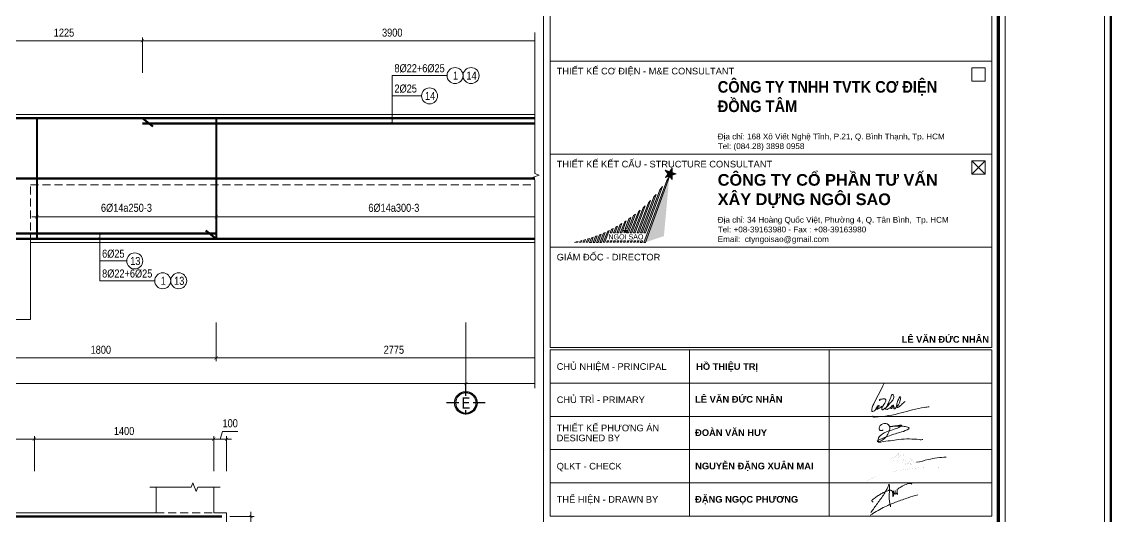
# Model space of a CAD drawing. Header units: millimetres. Extents: x 3014920 to 3563667, y -1638653 to -1356471.
# Drawn here: x 3119547 to 3128014, y -1596636 to -1592776 of the extents above; entities that cross this region are included whole.
import ezdxf
from ezdxf.enums import TextEntityAlignment as Align
from ezdxf.xclip import XClip

# ---------------------------------------------------------------- set-up
doc = ezdxf.new("R2010")
doc.units = ezdxf.units.MM
doc.header["$MEASUREMENT"] = 0
doc.header["$XCLIPFRAME"] = 0
doc.header["$PDMODE"] = 2
doc.linetypes.add('HIDDEN', pattern=[0.375, 0.25, -0.125])
doc.layers.get('0').update_dxf_attribs({"lineweight": 9})
doc.layers.get('Defpoints').update_dxf_attribs({"color": 10, "lineweight": 0})
for name, color, linetype, lineweight in [('2', 2, 'Continuous', 20), ('CDAI', 21, 'Continuous', 40), ('CHG_XX_Khung ten$0$TEXT', 7, 'Continuous', 15), ('CTHEP', 50, 'Continuous', 50), ('DBAO', 90, 'Continuous', 13), ('DGIONG', 130, 'Continuous', 13), ('KTH', 154, 'Continuous', 9), ('Net khuat', 8, 'HIDDEN', 13), ('TEXT', 7, 'Continuous', 15)]:
    doc.layers.add(name, color=color, linetype=linetype, lineweight=lineweight)
doc.layers.add('8', color=8, linetype='Continuous')
doc.layers.add('CHG_XX_Khung ten$0$A1 BORDER$0$DGIONG', color=7, linetype='Continuous', lineweight=13, true_color=0x29ffff)
doc.layers.add('CHG_XX_Khung ten$0$A1 BORDER$0$STICK', color=7, linetype='Continuous', lineweight=9, true_color=0xe60000)
doc.styles.add('CHG_XX_Khung ten$0$A1 BORDER$0$ARIAL', font='arial.ttf')
doc.styles.add('CHG_XX_Khung ten$0$A1 BORDER$0$Arial - Bold', font='arialbd.ttf', dxfattribs={"height": 2.5})
doc.styles.add('CHG_XX_Khung ten$0$A1 BORDER$0$Star-AvoBold', font='VAVOB_0.TTF')
doc.styles.add('CHG_XX_Khung ten$0$Arial - Bold', font='arialbd.ttf')
doc.styles.add('CHG_XX_Khung ten$0$title block pccc$0$ARIAL', font='arial.ttf')
doc.styles.add('CHG_XX_Khung ten$0$title block pccc$0$Arial - Bold', font='arialbd.ttf', dxfattribs={"height": 2.5})
doc.styles.add('HELVECONDENSE', font='VHELVCN_0.TTF')
doc.styles.add('Star-HelCon', font='VHELVCN_0.TTF')
doc.styles.add('TTP-HelCon', font='VHELVCN_0.TTF')
doc.styles.add('VNI-HELVE-CONDENSE', font='VHELVCN_0.TTF')
doc.dimstyles.new('kc-25', dxfattribs={"dimtxt": 62.5, "dimasz": 20, "dimexe": 20, "dimexo": 50, "dimgap": 25, "dimtad": 3, "dimdec": 0, "dimzin": 0, "dimdsep": 46, "dimtxsty": 'VNI-HELVE-CONDENSE', "dimblk": 'DIM', "dimcen": 2.5, "dimclrd": 256, "dimclre": 154, "dimclrt": 7, "dimaunit": 1, "dimadec": 0, "dimazin": 0, "dimtfac": 1, "dimtdec": 0, "dimtix": 1, "dimtmove": 0, "dimatfit": 3, "dimldrblk": 'DOT', "dimfxl": 1, "dimtolj": 1, "dimtzin": 0, "dimarcsym": 0})
doc.dimstyles.new('TTP-25', dxfattribs={"dimscale": 25, "dimtxt": 2.5, "dimasz": 1, "dimexe": 1, "dimexo": 1, "dimgap": 0.09, "dimtad": 0, "dimdec": 4, "dimrnd": 1, "dimzin": 9, "dimdsep": 46, "dimtxsty": 'TTP-HelCon', "dimblk": 'ARCHTICK', "dimcen": 0.09, "dimdle": 1.5, "dimclrd": 256, "dimclre": 256, "dimclrt": 7, "dimadec": 0, "dimazin": 0, "dimtfac": 1, "dimtdec": 4, "dimtmove": 0, "dimatfit": 3, "dimldrblk": 'ARCHTICK', "dimfxl": 1, "dimtvp": 1, "dimtolj": 1, "dimtzin": 0, "dimarcsym": 0})

# ---------------------------------------------------------------- blocks, each defined once
blk = doc.blocks.new('_ArchTick')
at = {"color": 0, "linetype": 'ByBlock', "const_width": 0.15}
blk.add_lwpolyline([(-0.5, -0.5), (0.5, 0.5)], dxfattribs=at)
blk = doc.blocks.new('*D1235')
at = {"layer": 'Defpoints', "color": 0, "transparency": 16777216}
for p in [(62500, 1399), (62400, 1125), (62500, 1125)]:
    blk.add_point(p, dxfattribs=at)
at = {"layer": 'KTH', "lineweight": -2, "transparency": 16777216}
for p, q in [((62450, 1399), (62468.1, 1459.3)), ((62468.1, 1459.3), (62588.8, 1459.3)), ((62362.5, 1399), (62537.5, 1399)), ((62400, 1150), (62400, 1424)), ((62500, 1150), (62500, 1424))]:
    blk.add_line(p, q, dxfattribs=at)
at = {"layer": 'KTH', "lineweight": -2, "transparency": 16777216, "xscale": 25, "yscale": 25, "zscale": 25, "rotation": 180}
blk.add_blockref('_ArchTick', (62400, 1399), dxfattribs=at)
at = {"layer": 'KTH', "lineweight": -2, "transparency": 16777216, "xscale": 25, "yscale": 25, "zscale": 25}
blk.add_blockref('_ArchTick', (62500, 1399), dxfattribs=at)
at = {"layer": 'KTH', "color": 7, "transparency": 16777216, "insert": (62528.4, 1523.1), "char_height": 62.5, "attachment_point": 5, "style": 'TTP-HelCon'}
blk.add_mtext('\\A1;100', dxfattribs=at)
blk = doc.blocks.new('dau truc')
blk.add_circle((0, 0), 180)
at = {"layer": '8'}
for p, q in [((0, 127), (0, 345)), ((-127, 0), (-345, 0)), ((0, -345), (0, -127)), ((345, 0), (127, 0))]:
    blk.add_line(p, q, dxfattribs=at)
blk.add_circle((0, 0), 200, dxfattribs=at)
at = {"layer": 'TEXT', "style": 'HELVECONDENSE'}
blk.add_attdef('A', text='', height=233, dxfattribs=at).set_placement((0, 0), align=Align.MIDDLE)
blk = doc.blocks.new('*D1246')
at = {"layer": 'Defpoints', "color": 0, "transparency": 16777216}
for p in [(39200, -775), (48700, -775), (48700, -1276)]:
    blk.add_point(p, dxfattribs=at)
at = {"layer": 'KTH', "lineweight": -2, "transparency": 16777216}
for p, q in [((39200, -800), (39200, -1301)), ((48700, -800), (48700, -1301)), ((39162.5, -1276), (48737.5, -1276))]:
    blk.add_line(p, q, dxfattribs=at)
at = {"layer": 'KTH', "lineweight": -2, "transparency": 16777216, "xscale": 25, "yscale": 25, "zscale": 25, "rotation": 180}
blk.add_blockref('_ArchTick', (39200, -1276), dxfattribs=at)
at = {"layer": 'KTH', "lineweight": -2, "transparency": 16777216, "xscale": 25, "yscale": 25, "zscale": 25}
blk.add_blockref('_ArchTick', (48700, -1276), dxfattribs=at)
at = {"layer": 'KTH', "color": 7, "transparency": 16777216, "insert": (43950, -1212.2), "char_height": 62.5, "attachment_point": 5, "style": 'TTP-HelCon'}
blk.add_mtext('\\A1;9500', dxfattribs=at)
blk = doc.blocks.new('*D1247')
at = {"layer": 'Defpoints', "color": 0, "transparency": 16777216}
for p in [(48700, -775), (55100, -775), (48700, -1276)]:
    blk.add_point(p, dxfattribs=at)
at = {"layer": 'KTH', "lineweight": -2, "transparency": 16777216}
for p, q in [((48700, -800), (48700, -1301)), ((55100, -800), (55100, -1301)), ((55137.5, -1276), (48662.5, -1276))]:
    blk.add_line(p, q, dxfattribs=at)
at = {"layer": 'KTH', "lineweight": -2, "transparency": 16777216, "xscale": 25, "yscale": 25, "zscale": 25, "rotation": 180}
blk.add_blockref('_ArchTick', (48700, -1276), dxfattribs=at)
at = {"layer": 'KTH', "lineweight": -2, "transparency": 16777216, "xscale": 25, "yscale": 25, "zscale": 25}
blk.add_blockref('_ArchTick', (55100, -1276), dxfattribs=at)
at = {"layer": 'KTH', "color": 7, "transparency": 16777216, "insert": (51900, -1212.2), "char_height": 62.5, "attachment_point": 5, "style": 'TTP-HelCon'}
blk.add_mtext('\\A1;6400', dxfattribs=at)
blk = doc.blocks.new('*D1271')
at = {"layer": 'Defpoints', "color": 0, "transparency": 16777216}
for p in [(44950, 1399), (44950, 1125), (46175, 1125)]:
    blk.add_point(p, dxfattribs=at)
at = {"layer": 'KTH', "lineweight": -2, "transparency": 16777216}
for p, q in [((46212.5, 1399), (44912.5, 1399)), ((44950, 1150), (44950, 1424)), ((46175, 1150), (46175, 1424))]:
    blk.add_line(p, q, dxfattribs=at)
at = {"layer": 'KTH', "lineweight": -2, "transparency": 16777216, "xscale": 25, "yscale": 25, "zscale": 25, "rotation": 180}
blk.add_blockref('_ArchTick', (44950, 1399), dxfattribs=at)
at = {"layer": 'KTH', "lineweight": -2, "transparency": 16777216, "xscale": 25, "yscale": 25, "zscale": 25}
blk.add_blockref('_ArchTick', (46175, 1399), dxfattribs=at)
at = {"layer": 'KTH', "color": 7, "transparency": 16777216, "insert": (45562.5, 1462.8), "char_height": 62.5, "attachment_point": 5, "style": 'TTP-HelCon'}
blk.add_mtext('\\A1;1225', dxfattribs=at)
blk = doc.blocks.new('*D1273')
at = {"layer": 'Defpoints', "color": 0, "transparency": 16777216}
for p in [(46175, 1399), (46175, 1125), (50075, 1125)]:
    blk.add_point(p, dxfattribs=at)
at = {"layer": 'KTH', "lineweight": -2, "transparency": 16777216}
for p, q in [((50112.5, 1399), (46137.5, 1399)), ((46175, 1150), (46175, 1424)), ((50075, 1150), (50075, 1424))]:
    blk.add_line(p, q, dxfattribs=at)
at = {"layer": 'KTH', "lineweight": -2, "transparency": 16777216, "xscale": 25, "yscale": 25, "zscale": 25, "rotation": 180}
blk.add_blockref('_ArchTick', (46175, 1399), dxfattribs=at)
at = {"layer": 'KTH', "lineweight": -2, "transparency": 16777216, "xscale": 25, "yscale": 25, "zscale": 25}
blk.add_blockref('_ArchTick', (50075, 1399), dxfattribs=at)
at = {"layer": 'KTH', "color": 7, "transparency": 16777216, "insert": (48125, 1462.8), "char_height": 62.5, "attachment_point": 5, "style": 'TTP-HelCon'}
blk.add_mtext('\\A1;3900', dxfattribs=at)
blk = doc.blocks.new('DIM')
h = blk.add_hatch(color=1)
h.paths.add_polyline_path([(0.49, 0.29, 1), (0.29, 0.49), (-0.19, 0), (0.19, 0)])
h.paths.add_polyline_path([(0.19, 0), (-0.19, 0), (-0.49, -0.29, 1), (-0.29, -0.49)])
at = {"color": 9}
for p, q in [((-0.19, 0), (-1.5, 0)), ((0.19, 0), (1.5, 0))]:
    blk.add_line(p, q, dxfattribs=at)
at = {"color": 1}
for p, q in [((-0.49, -0.29), (0.29, 0.49)), ((-0.29, -0.49), (0.49, 0.29)), ((-0.19, 0), (0.19, 0))]:
    blk.add_line(p, q, dxfattribs=at)
blk.add_arc((-0.39, -0.39), 0.138, 135, 315, dxfattribs=at)
blk = doc.blocks.new('*D1287')
at = {"layer": 'Defpoints', "color": 0, "transparency": 16777216}
for p in [(46750, 222.1), (49525, 222.1), (49525, 25)]:
    blk.add_point(p, dxfattribs=at)
at = {"layer": 'KTH', "lineweight": -2, "transparency": 16777216}
for p, q in [((46750, 197.1), (46750, 0)), ((49525, 197.1), (49525, 0)), ((46712.5, 25), (49562.5, 25))]:
    blk.add_line(p, q, dxfattribs=at)
at = {"layer": 'KTH', "lineweight": -2, "transparency": 16777216, "xscale": 25, "yscale": 25, "zscale": 25, "rotation": 180}
blk.add_blockref('_ArchTick', (46750, 25), dxfattribs=at)
at = {"layer": 'KTH', "lineweight": -2, "transparency": 16777216, "xscale": 25, "yscale": 25, "zscale": 25}
blk.add_blockref('_ArchTick', (49525, 25), dxfattribs=at)
at = {"layer": 'KTH', "color": 7, "transparency": 16777216, "insert": (48137.5, 94.9), "char_height": 62.5, "attachment_point": 5, "style": 'TTP-HelCon'}
blk.add_mtext('\\A1;6Þ14a300-3', dxfattribs=at)
blk = doc.blocks.new('*D1288')
at = {"layer": 'Defpoints', "color": 0, "transparency": 16777216}
for p in [(45350, 222.1), (46750, 222.1), (46750, 25)]:
    blk.add_point(p, dxfattribs=at)
at = {"layer": 'KTH', "lineweight": -2, "transparency": 16777216}
for p, q in [((45350, 197.1), (45350, 0)), ((46750, 197.1), (46750, 0)), ((45312.5, 25), (46787.5, 25))]:
    blk.add_line(p, q, dxfattribs=at)
at = {"layer": 'KTH', "lineweight": -2, "transparency": 16777216, "xscale": 25, "yscale": 25, "zscale": 25, "rotation": 180}
blk.add_blockref('_ArchTick', (45350, 25), dxfattribs=at)
at = {"layer": 'KTH', "lineweight": -2, "transparency": 16777216, "xscale": 25, "yscale": 25, "zscale": 25}
blk.add_blockref('_ArchTick', (46750, 25), dxfattribs=at)
at = {"layer": 'KTH', "color": 7, "transparency": 16777216, "insert": (46050, 94.9), "char_height": 62.5, "attachment_point": 5, "style": 'TTP-HelCon'}
blk.add_mtext('\\A1;6Þ14a250-3', dxfattribs=at)
blk = doc.blocks.new('*D1289')
at = {"layer": 'Defpoints', "color": 0, "transparency": 16777216}
for p in [(44950, -775), (46750, -775), (46750, -1076)]:
    blk.add_point(p, dxfattribs=at)
at = {"layer": 'KTH', "lineweight": -2, "transparency": 16777216}
for p, q in [((44950, -800), (44950, -1101)), ((46750, -800), (46750, -1101)), ((44912.5, -1076), (46787.5, -1076))]:
    blk.add_line(p, q, dxfattribs=at)
at = {"layer": 'KTH', "lineweight": -2, "transparency": 16777216, "xscale": 25, "yscale": 25, "zscale": 25, "rotation": 180}
blk.add_blockref('_ArchTick', (44950, -1076), dxfattribs=at)
at = {"layer": 'KTH', "lineweight": -2, "transparency": 16777216, "xscale": 25, "yscale": 25, "zscale": 25}
blk.add_blockref('_ArchTick', (46750, -1076), dxfattribs=at)
at = {"layer": 'KTH', "color": 7, "transparency": 16777216, "insert": (45850, -1012.2), "char_height": 62.5, "attachment_point": 5, "style": 'TTP-HelCon'}
blk.add_mtext('\\A1;1800', dxfattribs=at)
blk = doc.blocks.new('*D1290')
at = {"layer": 'Defpoints', "color": 0, "transparency": 16777216}
for p in [(46750, -775), (49525, -775), (46750, -1076)]:
    blk.add_point(p, dxfattribs=at)
at = {"layer": 'KTH', "lineweight": -2, "transparency": 16777216}
for p, q in [((46750, -800), (46750, -1101)), ((49525, -800), (49525, -1101)), ((49562.5, -1076), (46712.5, -1076))]:
    blk.add_line(p, q, dxfattribs=at)
at = {"layer": 'KTH', "lineweight": -2, "transparency": 16777216, "xscale": 25, "yscale": 25, "zscale": 25, "rotation": 180}
blk.add_blockref('_ArchTick', (46750, -1076), dxfattribs=at)
at = {"layer": 'KTH', "lineweight": -2, "transparency": 16777216, "xscale": 25, "yscale": 25, "zscale": 25}
blk.add_blockref('_ArchTick', (49525, -1076), dxfattribs=at)
at = {"layer": 'KTH', "color": 7, "transparency": 16777216, "insert": (48137.5, -1012.2), "char_height": 62.5, "attachment_point": 5, "style": 'TTP-HelCon'}
blk.add_mtext('\\A1;2775', dxfattribs=at)
blk = doc.blocks.new('*D1298')
at = {"layer": 'Defpoints', "color": 0, "transparency": 16777216}
for p in [(62500, 795), (62500, 595), (62691, 595)]:
    blk.add_point(p, dxfattribs=at)
at = {"layer": 'KTH', "lineweight": -2, "transparency": 16777216}
for p, q in [((62525, 795), (62716, 795)), ((62691, 832.5), (62691, 557.5)), ((62525, 595), (62716, 595))]:
    blk.add_line(p, q, dxfattribs=at)
at = {"layer": 'KTH', "lineweight": -2, "transparency": 16777216, "xscale": 25, "yscale": 25, "zscale": 25}
for p, rotation in [((62691, 795), 90), ((62691, 595), 270)]:
    blk.add_blockref('_ArchTick', p, dxfattribs=dict(at, rotation=rotation))
at = {"layer": 'KTH', "color": 7, "transparency": 16777216, "insert": (62627.2, 695), "char_height": 62.5, "attachment_point": 5, "rotation": 90, "style": 'TTP-HelCon'}
blk.add_mtext('\\A1;200', dxfattribs=at)
blk = doc.blocks.new('*D1308')
at = {"layer": 'Defpoints', "color": 0, "transparency": 16777216}
for p in [(61000, 1399), (57450, 1125), (61000, 1125)]:
    blk.add_point(p, dxfattribs=at)
at = {"layer": 'KTH', "lineweight": -2, "transparency": 16777216}
for p, q in [((57412.5, 1399), (61037.5, 1399)), ((57450, 1150), (57450, 1424)), ((61000, 1150), (61000, 1424))]:
    blk.add_line(p, q, dxfattribs=at)
at = {"layer": 'KTH', "lineweight": -2, "transparency": 16777216, "xscale": 25, "yscale": 25, "zscale": 25, "rotation": 180}
blk.add_blockref('_ArchTick', (57450, 1399), dxfattribs=at)
at = {"layer": 'KTH', "lineweight": -2, "transparency": 16777216, "xscale": 25, "yscale": 25, "zscale": 25}
blk.add_blockref('_ArchTick', (61000, 1399), dxfattribs=at)
at = {"layer": 'KTH', "color": 7, "transparency": 16777216, "insert": (59225, 1462.8), "char_height": 62.5, "attachment_point": 5, "style": 'TTP-HelCon'}
blk.add_mtext('\\A1;3550', dxfattribs=at)
blk = doc.blocks.new('*D1309')
at = {"layer": 'Defpoints', "color": 0, "transparency": 16777216}
for p in [(62400, 1399), (61000, 1125), (62400, 1125)]:
    blk.add_point(p, dxfattribs=at)
at = {"layer": 'KTH', "lineweight": -2, "transparency": 16777216}
for p, q in [((60962.5, 1399), (62437.5, 1399)), ((61000, 1150), (61000, 1424)), ((62400, 1150), (62400, 1424))]:
    blk.add_line(p, q, dxfattribs=at)
at = {"layer": 'KTH', "lineweight": -2, "transparency": 16777216, "xscale": 25, "yscale": 25, "zscale": 25, "rotation": 180}
blk.add_blockref('_ArchTick', (61000, 1399), dxfattribs=at)
at = {"layer": 'KTH', "lineweight": -2, "transparency": 16777216, "xscale": 25, "yscale": 25, "zscale": 25}
blk.add_blockref('_ArchTick', (62400, 1399), dxfattribs=at)
at = {"layer": 'KTH', "color": 7, "transparency": 16777216, "insert": (61700, 1462.8), "char_height": 62.5, "attachment_point": 5, "style": 'TTP-HelCon'}
blk.add_mtext('\\A1;1400', dxfattribs=at)
blk = doc.blocks.new('*D193')
at = {"layer": 'Defpoints', "color": 0, "transparency": 16777216}
for p in [(5990, -4274.3), (9215, -4274.3), (5990, -4575.4)]:
    blk.add_point(p, dxfattribs=at)
at = {"layer": 'KTH', "lineweight": -2, "transparency": 16777216}
for p, q in [((5990, -4299.3), (5990, -4600.4)), ((9215, -4299.3), (9215, -4600.4)), ((9252.5, -4575.4), (5952.5, -4575.4))]:
    blk.add_line(p, q, dxfattribs=at)
at = {"layer": 'KTH', "lineweight": -2, "transparency": 16777216, "xscale": 25, "yscale": 25, "zscale": 25}
for p, rotation in [((5990, -4575.4), 180.0000000133402), ((9215, -4575.4), 1.334020893750676e-08)]:
    blk.add_blockref('_ArchTick', p, dxfattribs=dict(at, rotation=rotation))
at = {"layer": 'KTH', "color": 7, "transparency": 16777216, "insert": (7602.5, -4511.5), "char_height": 62.5, "attachment_point": 5, "rotation": 0, "style": 'TTP-HelCon'}
blk.add_mtext('\\A1;3225', dxfattribs=at)
blk = doc.blocks.new('*D199')
at = {"layer": 'Defpoints', "color": 0, "transparency": 16777216}
for p in [(-185, -4274.3), (9215, -4274.3), (9215, -4775.3)]:
    blk.add_point(p, dxfattribs=at)
at = {"layer": 'KTH', "lineweight": -2, "transparency": 16777216}
for p, q in [((-185, -4299.3), (-185, -4800.3)), ((9215, -4299.3), (9215, -4800.3)), ((-222.5, -4775.3), (9252.5, -4775.3))]:
    blk.add_line(p, q, dxfattribs=at)
at = {"layer": 'KTH', "lineweight": -2, "transparency": 16777216, "xscale": 25, "yscale": 25, "zscale": 25, "rotation": 180}
blk.add_blockref('_ArchTick', (-185, -4775.3), dxfattribs=at)
at = {"layer": 'KTH', "lineweight": -2, "transparency": 16777216, "xscale": 25, "yscale": 25, "zscale": 25}
blk.add_blockref('_ArchTick', (9215, -4775.3), dxfattribs=at)
at = {"layer": 'KTH', "color": 7, "transparency": 16777216, "insert": (4515, -4711.5), "char_height": 62.5, "attachment_point": 5, "style": 'TTP-HelCon'}
blk.add_mtext('\\A1;9400', dxfattribs=at)
blk = doc.blocks.new('CHG_XX_Khung ten')
at = {"layer": 'CHG_XX_Khung ten$0$A1 BORDER$0$DGIONG'}
h = blk.add_hatch(color=256, dxfattribs=at)
h.paths.add_polyline_path([(724.94, 283.19), (724.15, 281.97), (717.19, 263.38), (717.7, 263.38)])
h.paths.add_polyline_path([(722.81, 280.17), (722.1, 279.22), (717.21, 266.21), (717.72, 266.21)], flags=17)
h.paths.add_polyline_path([(720.93, 277.8), (720.27, 277.04), (716.19, 266.22), (716.7, 266.22)])
h.paths.add_polyline_path([(719.23, 275.93), (718.6, 275.29), (715.18, 266.22), (715.69, 266.22)])
h.paths.add_polyline_path([(717.65, 274.38), (717.03, 273.81), (714.16, 266.22), (714.67, 266.22)])
h.paths.add_polyline_path([(716.14, 273.03), (715.61, 272.59), (713.15, 266.22), (713.66, 266.22)])
h.paths.add_polyline_path([(714.69, 271.86), (714.17, 271.45), (712.13, 266.23), (712.64, 266.23)])
h.paths.add_polyline_path([(713.29, 270.81), (712.76, 270.43), (711.57, 267.46), (712.07, 267.47)])
h.paths.add_polyline_path([(710.1, 266.23), (710.61, 266.24), (711.93, 269.87), (711.48, 269.56)])
h.paths.add_polyline_path([(710.61, 269.02), (710.13, 268.73), (709.08, 266.24), (709.59, 266.24)])
h.paths.add_polyline_path([(709.31, 268.26), (708.82, 267.97), (708.07, 266.24), (708.58, 266.24)])
h.paths.add_polyline_path([(708.04, 267.56), (707.54, 267.3), (707.05, 266.25), (707.56, 266.25)])
h.paths.add_polyline_path([(716.84, 263.8), (716.33, 263.8), (716.18, 263.38), (716.69, 263.38)])
h.paths.add_polyline_path([(715.67, 263.39), (715.82, 263.8), (715.32, 263.8), (715.16, 263.39)])
h.paths.add_polyline_path([(714.15, 263.39), (714.65, 263.39), (714.8, 263.8), (714.3, 263.8)])
h.paths.add_polyline_path([(713.13, 263.39), (713.64, 263.4), (713.79, 263.81), (713.28, 263.81)])
h.paths.add_polyline_path([(712.77, 263.81), (712.27, 263.81), (712.11, 263.39), (712.62, 263.4)])
h.paths.add_polyline_path([(711.25, 263.81), (711.1, 263.4), (711.61, 263.4), (711.76, 263.81)])
h.paths.add_polyline_path([(710.59, 263.4), (710.74, 263.82), (710.24, 263.82), (710.08, 263.4)])
h.paths.add_polyline_path([(709.73, 263.82), (709.22, 263.82), (709.07, 263.41), (709.57, 263.41)])
h.paths.add_polyline_path([(708.71, 263.82), (708.21, 263.82), (708.05, 263.41), (708.56, 263.41)])
h.paths.add_polyline_path([(707.54, 263.41), (707.69, 263.83), (707.19, 263.83), (707.03, 263.41)])
h.paths.add_polyline_path([(706.68, 263.83), (706.17, 263.83), (706.02, 263.42), (706.53, 263.42)])
h.paths.add_polyline_path([(705, 263.42), (705.51, 263.42), (706.79, 266.93), (706.4, 266.74)])
h.paths.add_polyline_path([(703.97, 263.37), (704.48, 263.37), (705.57, 266.36), (705.14, 266.17)])
h.paths.add_polyline_path([(704.36, 265.84), (703.91, 265.65), (702.96, 263.38), (703.46, 263.38)])
h.paths.add_polyline_path([(703.17, 265.37), (702.69, 265.19), (701.94, 263.38), (702.45, 263.38)])
h.paths.add_polyline_path([(702, 264.94), (701.5, 264.77), (700.92, 263.38), (701.43, 263.38)])
h.paths.add_polyline_path([(700.84, 264.56), (700.33, 264.4), (699.91, 263.39), (700.42, 263.39)])
h.paths.add_polyline_path([(699.7, 264.21), (699.18, 264.06), (698.89, 263.39), (699.4, 263.39)])
h.paths.add_polyline_path([(698.57, 263.9), (698.04, 263.77), (697.87, 263.38), (698.38, 263.39)])
h.paths.add_polyline_path([(697.37, 263.39), (697.45, 263.63), (696.91, 263.51), (696.35, 263.38)])
blk.add_hatch(color=256, dxfattribs=at).paths.add_polyline_path([(724.92, 283.21), (717.68, 263.38), (723.28, 265.27)])
at = {"layer": 'CHG_XX_Khung ten$0$A1 BORDER$0$STICK'}
for points in [[(723.71, 282.88), (725.74, 285.75), (725.8, 282.26), (723.67, 285.06), (727.02, 284.03)], [(725.76, 284.41), (724.96, 284.66), (724.49, 283.98), (724.99, 283.32), (725.77, 283.6)], [(711.25, 266.22), (711.64, 267.39), (712.01, 266.22), (711.02, 266.95), (712.24, 266.93)], [(711.87, 266.67), (711.78, 266.94), (711.49, 266.94), (711.4, 266.67), (711.63, 266.5)]]:
    blk.add_hatch(color=256, dxfattribs=at).paths.add_polyline_path(points)
for p, q in [((687, 577), (687, 17)), ((816, 283.93), (820, 287.93)), ((820, 283.93), (816, 287.93))]:
    blk.add_line(p, q)
at = {"color": 9, "linetype": 'Continuous'}
for p, q in [((731, 231), (731, 181)), ((773, 231), (773, 181))]:
    blk.add_line(p, q, dxfattribs=at)
for points in [[(15, 579), (826, 579), (826, 15), (15, 15)], [(816, 311.93), (820, 311.93), (820, 315.93), (816, 315.93)], [(816, 283.93), (820, 283.93), (820, 287.93), (816, 287.93)]]:
    blk.add_lwpolyline(points, close=True)
at = {"color": 4, "linetype": 'Continuous', "const_width": 1}
blk.add_lwpolyline([(17, 577), (824, 577), (824, 17), (17, 17)], close=True, dxfattribs=at)
at = {"linetype": 'Continuous'}
for points in [[(689, 368.62), (822, 368.62), (822, 317.93), (689, 317.93)], [(689, 317.93), (822, 317.93), (822, 289.93), (689, 289.93)], [(689, 289.93), (822, 289.93), (822, 261.93), (689, 261.93)]]:
    blk.add_lwpolyline(points, close=True, dxfattribs=at)
at = {"color": 9, "linetype": 'Continuous'}
for points in [[(689, 261.93), (822, 261.93), (822, 231.73), (689, 231.73)], [(822, 221), (689, 221), (689, 231), (822, 231)], [(822, 211), (689, 211), (689, 221), (822, 221)], [(822, 201), (689, 201), (689, 211), (822, 211)], [(822, 191), (689, 191), (689, 201), (822, 201)], [(822, 181), (689, 181), (689, 191), (822, 191)]]:
    blk.add_lwpolyline(points, close=True, dxfattribs=at)
blk.add_lwpolyline([(822, 211), (689, 211), (822, 211)], dxfattribs=at)
at = {"color": 1}
for points in [[(785.63, 182.08), (787.56, 184.76), (789.61, 187.7), (790.35, 188.98), (790.79, 189.92), (791.06, 190.59), (791.21, 189.09), (791.18, 188.31), (791.14, 187.75), (791.09, 186.47), (791.21, 185.58), (791.42, 184.31), (791.51, 183.99), (791.51, 183.74)], [(786.29, 185.19), (785.86, 185.61), (786.06, 185.86), (787.11, 186.7), (788.17, 187.35), (789.1, 187.9), (790.12, 188.41), (790.69, 188.61), (791.04, 188.74), (791.47, 188.79), (791.73, 188.72), (791.92, 188.61), (792.08, 188.33), (792.16, 188.06), (792.21, 187.84), (792.21, 187.27), (792.2, 187.05), (792.23, 186.85), (792.39, 187.1), (792.48, 187.84), (792.46, 188.12), (792.44, 188.61), (792.46, 188.03), (792.53, 187.67), (792.73, 187.74), (792.86, 187.87), (792.9, 188.09), (792.9, 188.28), (792.87, 188.7), (792.91, 188.19), (792.93, 187.79), (792.94, 187.69), (793.11, 187.61), (793.31, 187.73), (793.45, 187.93), (793.48, 188.22), (793.48, 188.64), (793.48, 189.05), (793.48, 188.49), (793.56, 187.84), (793.63, 187.45), (793.48, 188.6), (793.51, 188.92), (794.2, 189.45), (794.72, 189.76), (795.44, 190.17), (796.2, 190.5), (796.65, 190.69), (797.26, 190.79), (797.77, 190.74), (797.95, 190.55)], [(785.43, 181.21), (786.17, 181.73), (788.31, 183), (790.34, 184), (791.77, 184.64), (795.08, 185.91), (796.87, 186.5), (799.7, 187.42)]]:
    blk.add_spline(points, degree=3, dxfattribs=at)
at = {"layer": 'CHG_XX_Khung ten$0$A1 BORDER$0$DGIONG'}
for points in [[(724.94, 283.19), (717.7, 263.38), (717.19, 263.38), (724.15, 281.97), (724.94, 283.19)], [(720.93, 277.8), (716.7, 266.22), (716.19, 266.22), (720.27, 277.04), (720.93, 277.8)], [(722.81, 280.17), (717.72, 266.21), (717.21, 266.21), (722.1, 279.22), (722.81, 280.17)], [(717.65, 274.38), (714.67, 266.22), (714.16, 266.22), (717.03, 273.81), (717.65, 274.38)], [(719.23, 275.93), (715.69, 266.22), (715.18, 266.22), (718.6, 275.29), (719.23, 275.93)], [(714.69, 271.86), (712.64, 266.23), (712.13, 266.23), (714.17, 271.45), (714.69, 271.86)], [(716.14, 273.03), (713.66, 266.22), (713.15, 266.22), (715.61, 272.59), (716.14, 273.03)], [(709.31, 268.26), (708.58, 266.24), (708.07, 266.24), (708.82, 267.97), (709.31, 268.26)], [(710.61, 269.02), (709.59, 266.24), (709.08, 266.24), (710.13, 268.73), (710.61, 269.02)], [(711.93, 269.87), (710.61, 266.24), (710.1, 266.23), (711.48, 269.56), (711.93, 269.87)], [(713.29, 270.81), (712.07, 267.47), (711.57, 267.46), (712.76, 270.43), (713.29, 270.81)], [(700.84, 264.56), (700.42, 263.39), (699.91, 263.39), (700.33, 264.4), (700.84, 264.56)], [(702, 264.94), (701.43, 263.38), (700.92, 263.38), (701.5, 264.77), (702, 264.94)], [(703.17, 265.37), (702.45, 263.38), (701.94, 263.38), (702.69, 265.19), (703.17, 265.37)], [(704.36, 265.84), (703.46, 263.38), (702.96, 263.38), (703.91, 265.65), (704.36, 265.84)], [(705.57, 266.36), (704.48, 263.37), (703.97, 263.37), (705.14, 266.17), (705.57, 266.36)], [(706.79, 266.93), (705.51, 263.42), (705, 263.42), (706.4, 266.74), (706.79, 266.93)], [(708.04, 267.56), (707.56, 266.25), (707.05, 266.25), (707.54, 267.3), (708.04, 267.56)], [(697.45, 263.63), (697.37, 263.39), (696.35, 263.38), (696.91, 263.51), (697.45, 263.63)], [(698.57, 263.9), (698.38, 263.39), (697.87, 263.38), (698.04, 263.77), (698.57, 263.9)], [(699.7, 264.21), (699.4, 263.39), (698.89, 263.39), (699.18, 264.06), (699.7, 264.21)]]:
    blk.add_lwpolyline(points, dxfattribs=at)
for points in [[(706.53, 263.42), (706.68, 263.83), (706.17, 263.83), (706.02, 263.42)], [(707.54, 263.41), (707.69, 263.83), (707.19, 263.83), (707.03, 263.41)], [(708.56, 263.41), (708.71, 263.82), (708.21, 263.82), (708.05, 263.41)], [(709.57, 263.41), (709.73, 263.82), (709.22, 263.82), (709.07, 263.41)], [(710.59, 263.4), (710.74, 263.82), (710.24, 263.82), (710.08, 263.4)], [(711.61, 263.4), (711.76, 263.81), (711.25, 263.81), (711.1, 263.4)], [(712.62, 263.4), (712.77, 263.81), (712.27, 263.81), (712.11, 263.39)], [(713.64, 263.4), (713.79, 263.81), (713.28, 263.81), (713.13, 263.39)], [(714.65, 263.39), (714.8, 263.8), (714.3, 263.8), (714.15, 263.39)], [(715.67, 263.39), (715.82, 263.8), (715.32, 263.8), (715.16, 263.39)], [(716.69, 263.38), (716.84, 263.8), (716.33, 263.8), (716.18, 263.38)]]:
    blk.add_lwpolyline(points, close=True, dxfattribs=at)
at = {"layer": 'CHG_XX_Khung ten$0$A1 BORDER$0$STICK'}
for p, q in [((723.67, 285.06), (727.02, 284.03)), ((725.8, 282.26), (723.67, 285.06)), ((723.71, 282.88), (725.74, 285.75)), ((725.74, 285.75), (725.8, 282.26)), ((727.02, 284.03), (723.71, 282.88)), ((711.02, 266.95), (712.24, 266.93)), ((712.01, 266.22), (711.02, 266.95)), ((712.24, 266.93), (711.25, 266.22)), ((711.64, 267.39), (712.01, 266.22))]:
    blk.add_line(p, q, dxfattribs=at)
at = {"layer": 'CHG_XX_Khung ten$0$TEXT', "color": 1}
blk.add_lwpolyline([(801.29, 204.04, -0.124137), (800.16, 204.02, 0.028888), (797.25, 204.19, 0.026156), (793.98, 204.04, 0.007061), (788.86, 203.28, -0.091769), (787.85, 203.27, -0.25841), (787.51, 203.62, -0.039719), (788.28, 204, -0.004242), (791.23, 205.18, -0.019244), (794.8, 206.31, 0.094204), (797.02, 207.28, 0.504882), (796.98, 207.63, 0.07616), (796.3, 207.87, 0.041135), (794.97, 208.03, 0.034641), (791.34, 207.9, 0.01407), (792.8, 208.12, 0.003668), (794.71, 208.36, -0.800617), (794.79, 208.18, -0.093248), (793.21, 207.32, 0.020479), (791.05, 206.59, 0.096842), (788.38, 205.18, 0.259163), (787.77, 203.63, 0.564182), (788.17, 203.39, 0.087383), (789.69, 204.36, 0.156422), (791.35, 207.23, 0.228987), (790.91, 208.45, 0.272068), (789.19, 208.76, 0.293527), (788.08, 207.43, 0.171419), (788.25, 206.94, 0.281707), (788.69, 206.7, 0.217513), (789.34, 206.92)], format="xyb", dxfattribs=at)
at = {"layer": 'CHG_XX_Khung ten$0$TEXT', "color": 1, "const_width": 0.0121}
for points in [[(791.6, 198.34, 0.143835), (794.1, 199.89, -0.075685), (793.5, 197.02, -0.172299), (794.95, 199.92, -0.299798), (795.6, 198.96, -0.170508), (795.36, 197.75, 0.168316), (795.11, 197.03)], [(791.95, 196.04, -0.054469), (792.33, 197.1, 0.103257), (792.78, 199.38)], [(797.47, 197.92, 0.401177), (797.3, 198.32, 0.483935), (795.9, 197.43, 0.196997), (796.02, 196.61, 0.296639), (796.38, 196.53, 0.183057), (797.12, 197.39)], [(797.48, 198.09, 0.142769), (797.07, 197.1, 0.220826), (797.29, 196.56, 0.106687), (798.07, 198.16, 0.181562), (797.64, 197.4, -0.039872), (797.25, 196.09, -0.060225), (798.09, 197.69, 0.017174), (797.52, 196.45, -0.149286), (799.3, 197.16)], [(806.31, 195.73, -0.026807), (805.12, 195.66, 0.027369), (800.25, 195.52, 0.022423), (795.26, 194.89, 0.038275), (791.04, 194.04, 0.053272), (785.95, 192.37, 0.118692), (783.44, 190.96)]]:
    blk.add_lwpolyline(points, format="xyb", dxfattribs=at)
at = {"layer": 'CHG_XX_Khung ten$0$TEXT', "color": 1}
for centre, radius, start, end in [((793.37, 230.45), 33.81, 280.1185, 286.3373), ((808.51, 174.85), 23.83, 90.5448, 103.6788)]:
    blk.add_arc(centre, radius, start, end, dxfattribs=at)
for points in [[(789.62, 220.97), (786.72, 215.31), (785.87, 213.03), (785.94, 212.46), (786.42, 212.53), (787.18, 213.24), (787.77, 213.73), (788.12, 214.16), (788.07, 214.29), (787.94, 214.27), (787.28, 213.56), (787.2, 213.33), (787.26, 213.21), (787.44, 213.16), (787.7, 213.23), (788.87, 214.02)], [(788.4, 215.73), (788.18, 215.82), (788.21, 216), (788.32, 216.07), (788.7, 216.16), (789.23, 216.24), (789.76, 216.24), (790.01, 216.08), (790.1, 215.79), (790.05, 215.41), (788.96, 213.65), (788.88, 213.4), (788.88, 213.13), (789, 213.02), (789.17, 213.01), (789.51, 213.17), (790.77, 214.27), (791.67, 215.27), (792.3, 216.07), (792.5, 216.66), (792.49, 217.11), (792.33, 217.45), (792.13, 217.58), (791.94, 217.52), (791.73, 217.16), (790.12, 213.5), (790.04, 213.21), (790.14, 213.12), (791.53, 213.7), (792.32, 214.06), (792.42, 214.24), (792.36, 214.39), (792.17, 214.35), (791.86, 214.12), (791.68, 213.82), (791.57, 213.47), (791.67, 213.35), (791.96, 213.42), (792.51, 213.89), (792.61, 213.78), (792.55, 213.52), (792.61, 213.3), (792.77, 213.25), (793.05, 213.46), (794.1, 214.86), (794.42, 215.85), (794.57, 216.45), (794.53, 216.83), (794.42, 216.89), (794.27, 216.8), (794.14, 216.57), (793.62, 215.47), (793.41, 214.74), (793.36, 214.18), (793.41, 213.82), (793.56, 213.67), (793.77, 213.71), (794.19, 213.99), (795.35, 214.98), (795.89, 215.51)], [(786.22, 211.12), (786.28, 210.87), (786.71, 210.78), (801.78, 213.69), (803.18, 213.88)]]:
    blk.add_spline(points, degree=3, dxfattribs=at)
for s, height, style, p in [('THIẾT KẾ CƠ ĐIỆN - M&E CONSULTANT', 2, 'CHG_XX_Khung ten$0$A1 BORDER$0$ARIAL', (691, 314.93)), ('THIẾT KẾ KẾT CẤU - STRUCTURE CONSULTANT', 2, 'CHG_XX_Khung ten$0$A1 BORDER$0$ARIAL', (691, 286.93)), ('GIÁM ĐỐC - DIRECTOR', 2, 'CHG_XX_Khung ten$0$title block pccc$0$ARIAL', (691, 258.93)), ('CHỦ NHIỆM - PRINCIPAL', 2, 'CHG_XX_Khung ten$0$title block pccc$0$ARIAL', (691, 226)), ('HỒ THIỆU TRỊ', 2, 'CHG_XX_Khung ten$0$title block pccc$0$Arial - Bold', (733, 226)), ('CHỦ TRÌ - PRIMARY', 2, 'CHG_XX_Khung ten$0$title block pccc$0$ARIAL', (691, 216)), ('LÊ VĂN ĐỨC NHÂN', 2.0073, 'CHG_XX_Khung ten$0$Arial - Bold', (732.68, 216.13)), ('THIẾT KẾ PHƯƠNG ÁN', 2, 'CHG_XX_Khung ten$0$title block pccc$0$ARIAL', (691, 207.5)), ('ĐOÀN VĂN HUY', 2.0073, 'CHG_XX_Khung ten$0$Arial - Bold', (732.68, 206.09)), ('DESIGNED BY', 2, 'CHG_XX_Khung ten$0$title block pccc$0$ARIAL', (691, 204.5)), ('QLKT - CHECK', 2, 'CHG_XX_Khung ten$0$title block pccc$0$ARIAL', (691, 196)), ('NGUYỄN ĐẶNG XUÂN MAI', 2.0073, 'CHG_XX_Khung ten$0$Arial - Bold', (732.68, 196.05)), ('THỂ HIỆN - DRAWN BY', 2, 'CHG_XX_Khung ten$0$title block pccc$0$ARIAL', (691, 186)), ('ĐẶNG NGỌC PHƯƠNG', 2.0073, 'CHG_XX_Khung ten$0$Arial - Bold', (732.68, 186.02))]:
    blk.add_text(s, height=height, dxfattribs=dict(style=style)).set_placement(p, align=Align.MIDDLE_LEFT)
at = {"style": 'CHG_XX_Khung ten$0$Arial - Bold'}
blk.add_text('LÊ VĂN ĐỨC NHÂN', height=2.0073, dxfattribs=at).set_placement((821.19, 234.17), align=Align.MIDDLE_RIGHT)
at = {"ltscale": 10}
for s, insert, char_height, width, attachment_point, style in [('{\\W0.9;CÔNG TY TNHH TVTK CƠ ĐIỆN \\PĐỒNG TÂM}', (739.49, 311.93), 3.5, 76.248, 1, 'CHG_XX_Khung ten$0$A1 BORDER$0$Arial - Bold'), ('\\pt8.75;Địa chỉ: 168 Xô Viết Nghệ Tĩnh, P.21, Q. Bình Thạnh, Tp. HCM \\P\\ptz;Tel: (084.28) 3898 0958', (739.49, 290.93), 1.75, 83.001, 7, 'CHG_XX_Khung ten$0$A1 BORDER$0$ARIAL'), ('CÔNG TY CỔ PHẦN TƯ VẤN \\PXÂY DỰNG NGÔI SAO', (739.49, 283.93), 3.5, 76.248, 1, 'CHG_XX_Khung ten$0$A1 BORDER$0$Arial - Bold'), ('Địa chỉ: 34 Hoàng Quốc Việt, Phường 4, Q. Tân Bình,  Tp. HCM\\PTel: +08-39163980 - Fax : +08-39163980 \\PEmail:  ctyngoisao@gmail.com', (739.49, 262.93), 1.75, 83.001, 7, 'CHG_XX_Khung ten$0$A1 BORDER$0$ARIAL')]:
    blk.add_mtext(s, dxfattribs=dict(at, insert=insert, char_height=char_height, width=width, attachment_point=attachment_point, style=style))
at = {"layer": 'CHG_XX_Khung ten$0$A1 BORDER$0$STICK', "style": 'CHG_XX_Khung ten$0$A1 BORDER$0$Star-AvoBold', "width": 1}
blk.add_text('NGOI SAO', height=1.547, dxfattribs=at).set_placement((706.57, 264.27))
blk = doc.blocks.new('2X-6')
at = {"layer": 'CDAI'}
for points in [[(45350.00189, 795), (45350.00189, -145)], [(46750.00189, 795), (46750.00189, -145)]]:
    blk.add_lwpolyline(points, dxfattribs=at)
at = {"layer": 'CTHEP'}
for p, q in [((46256.43527, 730.4745), (46175.00938, 795)), ((46175.00938, 755), (50074.99438, 755)), ((62408.63368, 325.00001), (-295.8093, 325)), ((46668.57599, -80.4745), (46750.00189, -145))]:
    blk.add_line(p, q, dxfattribs=at)
for points in [[(-320.00014, 595.00141), (-320.00014, 795), (62463.59072, 795)], [(-320.00014, -145), (62469.99431, -144.99999), (62469.99431, -144.99999)], [(43149.99438, -105), (46750.00189, -105)]]:
    blk.add_lwpolyline(points, dxfattribs=at)
at = {"layer": 'DBAO', "linetype": 'Continuous'}
for p, q in [((61950.00181, 1025), (61950.00181, 825)), ((62400.00181, 1025), (62400.00181, 825)), ((45175.00181, 825), (51100.00181, 825)), ((56550.00181, 825), (61950.00181, 825)), ((62499.99431, 825), (62499.99431, -775))]:
    blk.add_line(p, q, dxfattribs=at)
at = {"layer": 'DBAO'}
blk.add_line((62399.99431, 825), (62499.99431, 825), dxfattribs=at)
blk.add_lwpolyline([(44600.00189, -175), (44600.00189, -775), (45300.00188, -775), (45300.00188, -175)], dxfattribs=at)
at = {"layer": 'DBAO', "linetype": 'Continuous', "flags": 128}
blk.add_lwpolyline([(45300.00188, -175), (50975.00189, -175)], dxfattribs=at)
at = {"layer": 'DGIONG', "linetype": 'Continuous', "flags": 128}
blk.add_lwpolyline([(62450.00181, 1025), (62275.00181, 1025), (62262.50181, 990.65653), (62237.50181, 1059.34347), (62225.00181, 1025), (61899.9868, 1025)], dxfattribs=at)
at = {"layer": 'DGIONG'}
for centre in [(48614.99717, 1128.00233), (48739.99717, 1128.00233), (48416.26217, 969.57783), (46114.92093, -318.93134), (46332.81043, -473.91229), (46457.81043, -473.91229)]:
    blk.add_circle(centre, 62.5, dxfattribs=at)
at = {"layer": 'Net khuat', "ltscale": 250}
for p, q in [((61950.00181, 825), (62399.99431, 825)), ((62399.99431, 825), (62400.00181, 825)), ((45300.00188, 275), (50975.00189, 275)), ((45300.00188, -175), (45300.00188, 275))]:
    blk.add_line(p, q, dxfattribs=at)
at = {"layer": '2', "ltscale": 300}
ref = blk.add_blockref('dau truc', (48700.00181, -1426.86453), dxfattribs=dict(at, xscale=0.4367131292819977, yscale=0.4367131292819977, zscale=0.4367131292819977))
ref.add_attrib('A', 'E', dxfattribs={"layer": 'TEXT', "height": 87.5, "style": 'HELVECONDENSE'}).set_placement((48700.00181, -1426.86453), align=Align.MIDDLE)
at = {"layer": 'TEXT', "style": 'TTP-HelCon'}
for s, p in [('8Þ22+6Þ25', (48142.18929, 1153.85528, 0)), ('2Þ25', (48142.18929, 995.43078, 0)), ('6Þ25', (45860.00255, -293.07834, 0)), ('8Þ22+6Þ25', (45860.00255, -448.05934, 0))]:
    blk.add_text(s, height=62.5, dxfattribs=at).set_placement(p)
at = {"layer": 'TEXT', "style": 'Star-HelCon'}
for s, p in [('1', (48619.16383, 1128.00233)), ('14', (48744.16383, 1128.00233)), ('14', (48420.42883, 969.57783)), ('13', (46119.0876, -318.93134)), ('1', (46336.9771, -473.91229)), ('13', (46461.9771, -473.91229))]:
    blk.add_text(s, height=62.5, dxfattribs=at).set_placement(p, align=Align.MIDDLE)
at = {"layer": 'KTH'}
for base, p1, p2, picture, middle in [((62500.00181, 1399.00461), (62400.00181, 1125), (62500.00181, 1125), '*D1235', (62470.33931, 1523.12961)), ((61000.00181, 1399.00461), (57450.00189, 1125), (61000.00181, 1125), '*D1308', (59225.00185, 1462.83794)), ((62400.00181, 1399.00461), (61000.00181, 1125), (62400.00181, 1125), '*D1309', (61700.00181, 1462.83794)), ((48700.00181, -1276), (39200.00181, -775), (48700.00181, -775), '*D1246', (43950.00181, -1212.16666)), ((46750.00189, -1076.04426), (49525.00187, -775), (46750.00189, -775), '*D1290', (48137.50188, -1012.21093))]:
    dim = blk.add_linear_dim(base=base, p1=p1, p2=p2, angle=180, dimstyle='TTP-25', override={"dimtmove": 1}, dxfattribs=at)
    dim.commit()
    dim.dimension.update_dxf_attribs({"geometry": picture, "text_midpoint": middle})
for base, p1, p2, picture, middle in [((44950.00188, 1399.00461), (46175.00938, 1125), (44950.00188, 1125), '*D1271', (45562.50563, 1462.83794)), ((46175.00938, 1399.00461), (50074.98686, 1125), (46175.00938, 1125), '*D1273', (48124.99812, 1462.83794)), ((46750.00189, -1076.04426), (44950.00188, -775), (46750.00189, -775), '*D1289', (45850.00189, -1012.21093)), ((48700.00181, -1276), (55100.00181, -775), (48700.00181, -775), '*D1247', (51900.00181, -1212.16666))]:
    dim = blk.add_linear_dim(base=base, p1=p1, p2=p2, dimstyle='TTP-25', override={"dimtmove": 1}, dxfattribs=at)
    dim.commit()
    dim.dimension.update_dxf_attribs({"geometry": picture, "text_midpoint": middle})
dim = blk.add_aligned_dim(p1=(62499.99431, 795), p2=(62499.99431, 595), distance=191.00453, dimstyle='TTP-25', override={"dimtmove": 1}, dxfattribs=at)
dim.commit()
dim.dimension.update_dxf_attribs({"geometry": '*D1298', "text_midpoint": (62627.16551, 695)})
for base, p1, p2, text, picture, middle in [((46750.00938, 25), (45350.00937, 222.13667), (46750.00938, 222.13667), '6Þ14a250-3', '*D1288', (46050.00938, 94.91667)), ((49525.00187, 25), (46750.00938, 222.13667), (49525.00187, 222.13667), '6Þ14a300-3', '*D1287', (48137.50563, 94.91667))]:
    dim = blk.add_linear_dim(base=base, p1=p1, p2=p2, text=text, dimstyle='TTP-25', override={"dimtmove": 1}, dxfattribs=at)
    dim.commit()
    dim.dimension.update_dxf_attribs({"geometry": picture, "text_midpoint": middle})
at = {"layer": 'DGIONG'}
for points in [[(48123.67744, 755), (48123.67726, 1128.00233), (48552.49717, 1128.00233)], [(48123.67744, 795), (48123.67726, 969.57783), (48353.76217, 969.57783)], [(45841.49075, -105), (45841.49052, -318.93128), (46052.42093, -318.93128)], [(45841.49071, -145), (45841.49052, -473.91229), (46270.31043, -473.91229)]]:
    blk.add_leader(points, dimstyle='kc-25', override={"dimtad": 0, "dimldrblk": 'ArchTick', "dimfxl": 100, "dimarcsym": 1}, dxfattribs=at)
blk = doc.blocks.new('2X')
at = {"layer": 'KTH'}
for base, p1, p2, angle, picture, middle in [((9214.96686, -4775.31549), (-185.03313, -4274.31549), (9214.96686, -4274.31549), 180, '*D199', (4514.96686, -4711.48216)), ((5989.95936, -4575.35976), (9214.96686, -4274.31549), (5989.95936, -4274.31549), 180.000000013, '*D193', (7602.46311, -4511.52642))]:
    dim = blk.add_linear_dim(base=base, p1=p1, p2=p2, angle=angle, dimstyle='TTP-25', override={"dimtmove": 1}, dxfattribs=at)
    dim.commit()
    dim.dimension.update_dxf_attribs({"geometry": picture, "text_midpoint": middle})

msp = doc.modelspace()

# ---------------------------------------------------------------- linework, layer by layer
at = {"layer": 'DGIONG', "linetype": 'Continuous', "elevation": 0, "flags": 128}
msp.add_lwpolyline([(3123552.48332, -1595636.49981), (3123552.48354, -1594010.49981), (3123518.14007, -1593997.99981), (3123586.82701, -1593972.99981), (3123552.48354, -1593960.49981), (3123552.48332, -1592861.4952)], dxfattribs=at)

# ---------------------------------------------------------------- block references
at = {"layer": 'DBAO'}
ref = msp.add_blockref('2X', (3119173.85927, -1588769.64272), dxfattribs=at)
XClip(ref).set_block_clipping_path([(8949.7285135179, -5176.4397037849), (23727.516076609, -1061.2533817049)])
ref = msp.add_blockref('2X-6', (3074314.82334, -1594324.75409), dxfattribs=at)
XClip(ref).set_block_clipping_path([(32066.1207128667, -1516.4499482337), (49237.6601369379, 2289.1510342029)])
ref = msp.add_blockref('2X-6', (3058646.11534, -1597433.7557), dxfattribs=at)
XClip(ref).set_block_clipping_path([(47785.81711381, -1679.7416241438), (63090.6771627329, 2032.9573523358)])

# ---------------------------------------------------------------- next in the draw order: block references
at = {"color": 5, "xscale": 25.92478421704392, "yscale": 25.92478421704392, "zscale": 25.92478421704392}
msp.add_blockref('CHG_XX_Khung ten', (3105809.60146, -1601326.46106), dxfattribs=at)

# ---------------------------------------------------------------- next in the draw order: block references
msp.add_blockref('CHG_XX_Khung ten', (3127612.34498, -1601326.46106), dxfattribs=at)

doc.saveas('drawing.dxf')
